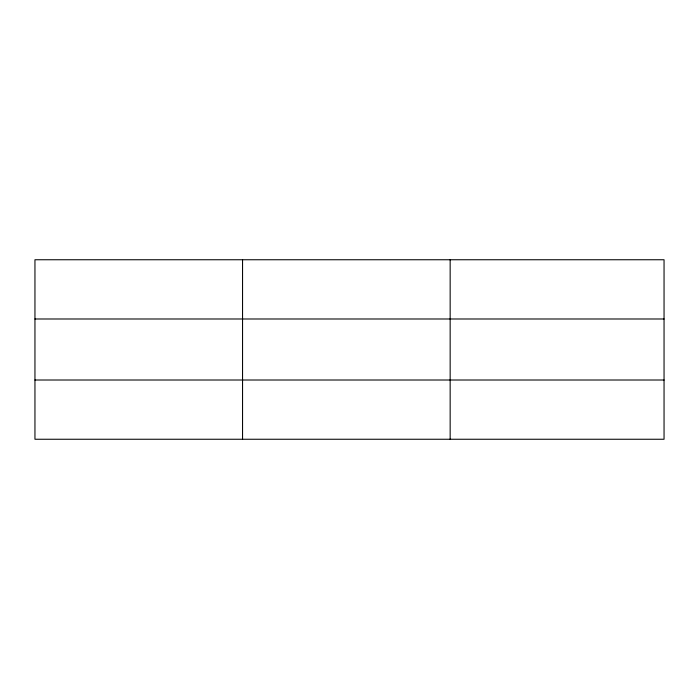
<?xml version="1.0" encoding="UTF-8"?>
<svg xmlns="http://www.w3.org/2000/svg" width="699" height="699" viewBox="0 0 699 699"><rect width="100%" height="100%" fill="white"/><g stroke="black" fill="none" stroke-linecap="round" stroke-linejoin="round"><path stroke-width="1.05" d="M242.553 439.252L242.553 259.748M450.156 439.252L450.156 259.748M664.05 380.011L664.05 439.252L34.95 439.252L34.95 259.748L664.05 259.748L664.05 380.011L34.95 380.011M34.95 318.989L664.05 318.989"/></g></svg>
